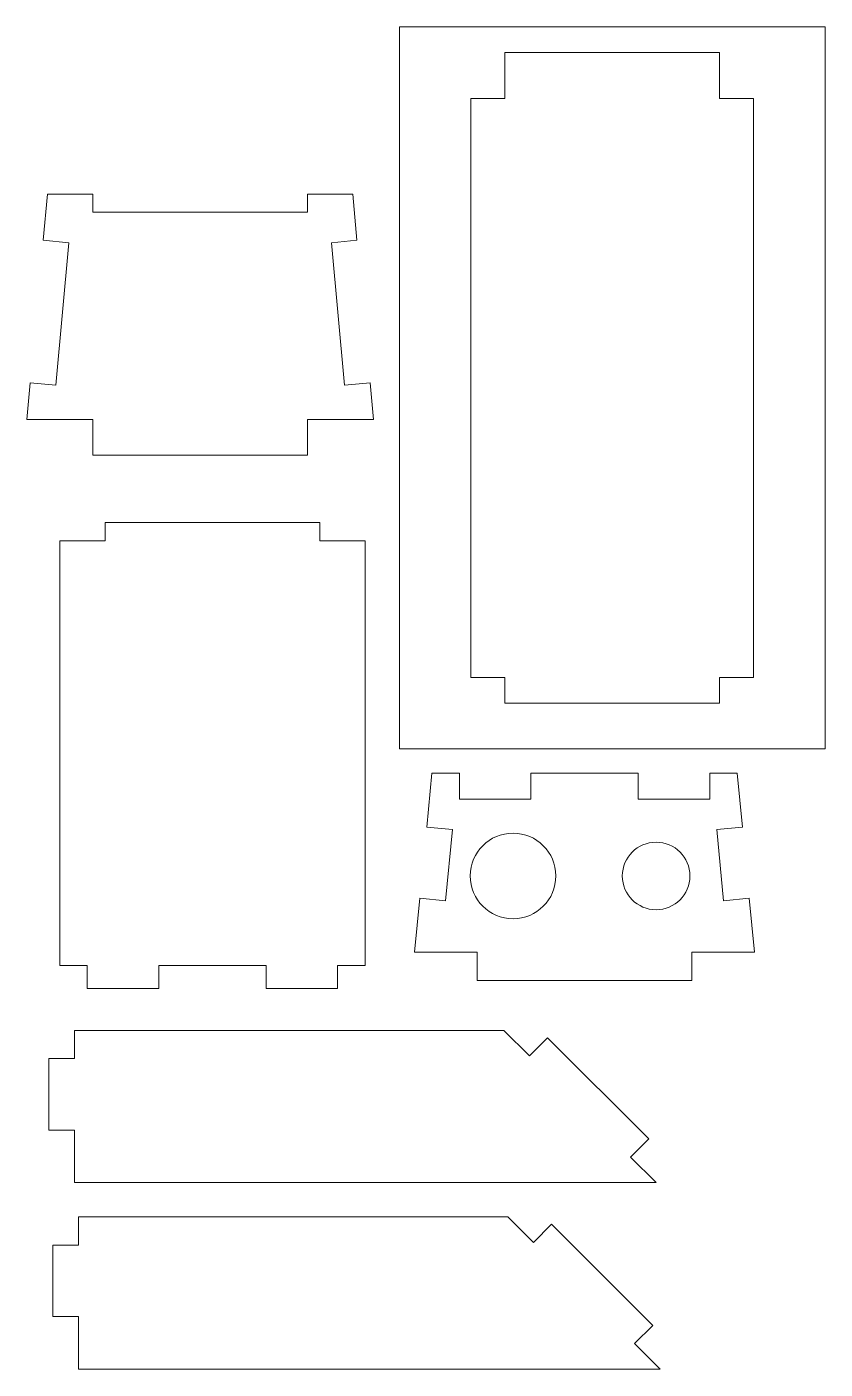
# Model space of a CAD drawing. Header units: inches. Extents: x 0.5 to 6.08, y 0.64 to 10.03.
import ezdxf

# ---------------------------------------------------------------- set-up
doc = ezdxf.new("R2010")
doc.units = ezdxf.units.IN
doc.header["$MEASUREMENT"] = 0

msp = doc.modelspace()

# ---------------------------------------------------------------- linework, layer by layer
at = {"color": 1, "linetype": 'Continuous', "lineweight": 0}
for p, q in [((6.0777, 10.0313), (3.1027, 10.0313)), ((3.1027, 10.0313), (3.1027, 4.9813)), ((6.0777, 4.9813), (6.0777, 10.0313)), ((3.8402, 9.8513), (3.8402, 9.5313)), ((5.3402, 9.8513), (3.8402, 9.8513)), ((5.3402, 9.5313), (5.3402, 9.8513)), ((3.6027, 9.5313), (3.6027, 5.4813)), ((3.8402, 9.5313), (3.6027, 9.5313)), ((5.5777, 9.5313), (5.3402, 9.5313)), ((5.5777, 5.4813), (5.5777, 9.5313)), ((0.6436, 8.861), (0.614, 8.5383)), ((0.9601, 8.861), (0.6436, 8.861)), ((0.9601, 8.861), (0.9601, 8.735)), ((2.4601, 8.735), (2.4601, 8.861)), ((2.7766, 8.861), (2.4601, 8.861)), ((2.8062, 8.5383), (2.7766, 8.861)), ((0.9601, 8.735), (2.4601, 8.735)), ((0.7933, 8.5219), (0.614, 8.5383)), ((0.7019, 7.526), (0.7933, 8.5219)), ((2.8062, 8.5383), (2.627, 8.5219)), ((2.627, 8.5219), (2.7183, 7.526)), ((0.5227, 7.5425), (0.4991, 7.2856)), ((0.5227, 7.5425), (0.7019, 7.526)), ((2.7183, 7.526), (2.8976, 7.5425)), ((2.9211, 7.2856), (2.8976, 7.5425)), ((0.4991, 7.2856), (0.9601, 7.2856)), ((0.9601, 7.2856), (0.9601, 7.0356)), ((2.4601, 7.0356), (2.4601, 7.2856)), ((2.4601, 7.2856), (2.9211, 7.2856)), ((0.9601, 7.0356), (2.4601, 7.0356)), ((2.546, 6.5641), (1.046, 6.5641)), ((1.046, 6.5641), (1.046, 6.4368)), ((2.546, 6.4368), (2.546, 6.5641)), ((1.046, 6.4368), (0.7295, 6.4368)), ((0.7295, 6.4368), (0.7295, 3.4668)), ((2.8625, 6.4368), (2.546, 6.4368)), ((2.8625, 3.4668), (2.8625, 6.4368)), ((3.6027, 5.4813), (3.8402, 5.4813)), ((3.8402, 5.4813), (3.8402, 5.3013)), ((5.3402, 5.4813), (5.5777, 5.4813)), ((5.3402, 5.3013), (5.3402, 5.4813)), ((3.8402, 5.3013), (5.3402, 5.3013)), ((3.1027, 4.9813), (6.0777, 4.9813)), ((3.33, 4.8109), (3.2936, 4.4347)), ((3.5216, 4.8109), (3.33, 4.8109)), ((3.5216, 4.8109), (3.5216, 4.6309)), ((4.0216, 4.6309), (4.0216, 4.8109)), ((4.7716, 4.8109), (4.0216, 4.8109)), ((4.7716, 4.8109), (4.7716, 4.6309)), ((5.2716, 4.6309), (5.2716, 4.8109)), ((5.4632, 4.8109), (5.2716, 4.8109)), ((5.4996, 4.4347), (5.4632, 4.8109)), ((3.5216, 4.6309), (4.0216, 4.6309)), ((4.7716, 4.6309), (5.2716, 4.6309)), ((3.4728, 4.4174), (3.2936, 4.4347)), ((3.4247, 3.9197), (3.4728, 4.4174)), ((5.4996, 4.4347), (5.3204, 4.4174)), ((5.3204, 4.4174), (5.3686, 3.9197)), ((3.2455, 3.937), (3.2091, 3.5609)), ((3.2455, 3.937), (3.4247, 3.9197)), ((5.3686, 3.9197), (5.5477, 3.937)), ((5.5841, 3.5609), (5.5477, 3.937)), ((3.2091, 3.5609), (3.6466, 3.5609)), ((3.6466, 3.3609), (3.6466, 3.5609)), ((5.1466, 3.5609), (5.5841, 3.5609)), ((5.1466, 3.5609), (5.1466, 3.3609)), ((0.7295, 3.4668), (0.921, 3.4668)), ((0.921, 3.4668), (0.921, 3.3068)), ((1.421, 3.3068), (1.421, 3.4668)), ((1.421, 3.4668), (2.171, 3.4668)), ((2.171, 3.4668), (2.171, 3.3068)), ((2.671, 3.3068), (2.671, 3.4668)), ((2.671, 3.4668), (2.8625, 3.4668)), ((0.921, 3.3068), (1.421, 3.3068)), ((2.171, 3.3068), (2.671, 3.3068)), ((5.1466, 3.3609), (3.6466, 3.3609)), ((0.8323, 3.0133), (0.8323, 2.8158)), ((3.8323, 3.0133), (0.8323, 3.0133)), ((4.0112, 2.8343), (3.8323, 3.0133)), ((4.1385, 2.9616), (4.0112, 2.8343)), ((4.8456, 2.2545), (4.1385, 2.9616)), ((0.8323, 2.8158), (0.6523, 2.8158)), ((0.6523, 2.8158), (0.6523, 2.3158)), ((0.6523, 2.3158), (0.8323, 2.3158)), ((0.8323, 2.3158), (0.8323, 1.9483)), ((4.7183, 2.1272), (4.8456, 2.2545)), ((4.8973, 1.9483), (4.7183, 2.1272)), ((0.8323, 1.9483), (4.8973, 1.9483)), ((0.8596, 1.7088), (0.8596, 1.5113)), ((3.8596, 1.7088), (0.8596, 1.7088)), ((4.0386, 1.5299), (3.8596, 1.7088)), ((4.1658, 1.6572), (4.0386, 1.5299)), ((4.8729, 0.9501), (4.1658, 1.6572)), ((0.8596, 1.5113), (0.6796, 1.5113)), ((0.6796, 1.5113), (0.6796, 1.0113)), ((0.6796, 1.0113), (0.8596, 1.0113)), ((0.8596, 1.0113), (0.8596, 0.6438)), ((4.7457, 0.8228), (4.8729, 0.9501)), ((4.9246, 0.6438), (4.7457, 0.8228)), ((0.8596, 0.6438), (4.9246, 0.6438))]:
    msp.add_line(p, q, dxfattribs=at)
for centre, radius in [((3.8966, 4.0931), 0.2992), ((4.8966, 4.0931), 0.2362)]:
    msp.add_circle(centre, radius, dxfattribs=at)

doc.saveas('drawing.dxf')
